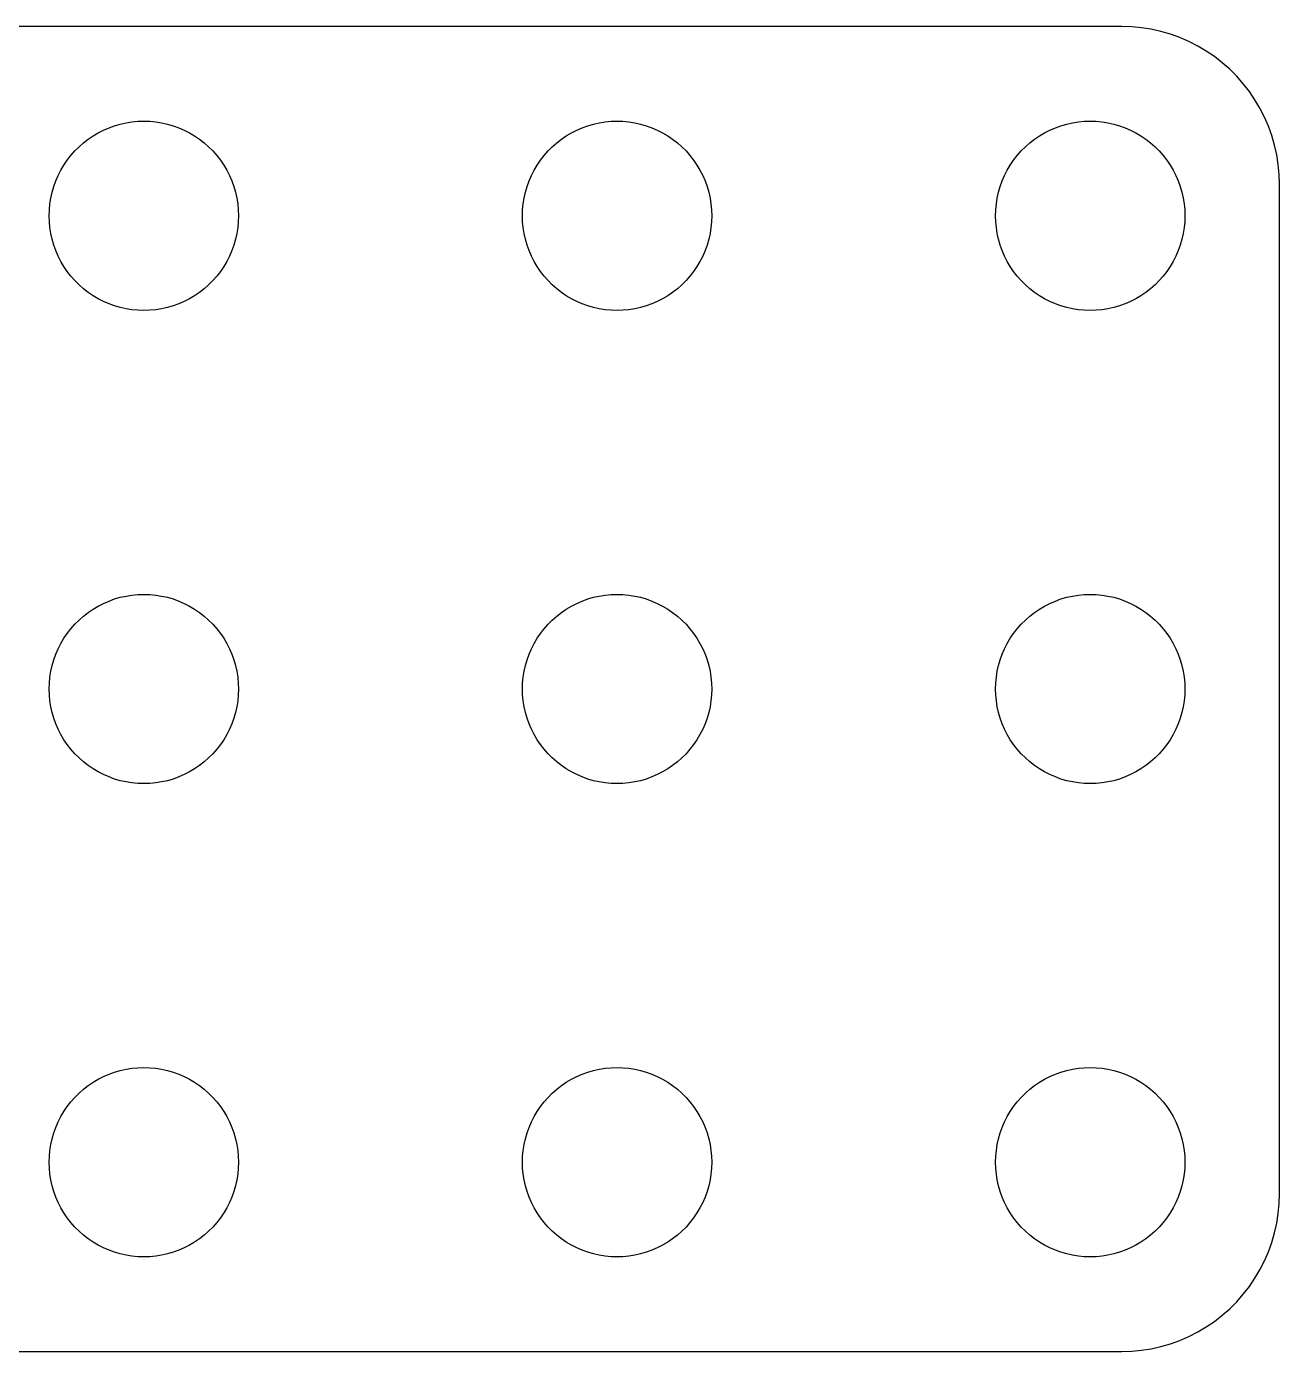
# Model space of a CAD drawing. Header units: metres. Extents: x -36 to 36, y -21 to 21.
# Drawn here: x -3.72 to 36, y -21 to 21 of the extents above; entities that cross this region are included whole.
import ezdxf

# ---------------------------------------------------------------- set-up
doc = ezdxf.new("R2010")
doc.units = ezdxf.units.M

msp = doc.modelspace()

# ---------------------------------------------------------------- linework, layer by layer
for p, q in [((31, 21), (-31, 21)), ((31.3139, 20.9901), (31, 21)), ((31.6267, 20.9606), (31.3139, 20.9901)), ((31.9369, 20.9114), (31.6267, 20.9606)), ((32.2435, 20.8429), (31.9369, 20.9114)), ((32.5451, 20.7553), (32.2435, 20.8429)), ((32.8406, 20.6489), (32.5451, 20.7553)), ((33.1289, 20.5241), (32.8406, 20.6489)), ((33.4088, 20.3815), (33.1289, 20.5241)), ((33.6791, 20.2216), (33.4088, 20.3815)), ((33.9389, 20.0451), (33.6791, 20.2216)), ((34.1871, 19.8526), (33.9389, 20.0451)), ((34.4227, 19.6448), (34.1871, 19.8526)), ((34.6448, 19.4227), (34.4227, 19.6448)), ((34.8526, 19.1871), (34.6448, 19.4227)), ((35.0451, 18.9389), (34.8526, 19.1871)), ((35.2216, 18.6791), (35.0451, 18.9389)), ((35.3815, 18.4088), (35.2216, 18.6791)), ((35.5241, 18.1289), (35.3815, 18.4088)), ((35.6489, 17.8406), (35.5241, 18.1289)), ((-1.44525, 17.6289), (-1.27733, 17.7145)), ((-1.27733, 17.7145), (-1.10437, 17.7893)), ((-1.10437, 17.7893), (-0.927048, 17.8532)), ((-0.927048, 17.8532), (-0.746063, 17.9057)), ((-0.746063, 17.9057), (-0.562134, 17.9469)), ((-0.562134, 17.9469), (-0.375992, 17.9763)), ((-0.375992, 17.9763), (-0.18837, 17.9941)), ((-0.18837, 17.9941), (0, 18)), ((0, 18), (0.18837, 17.9941)), ((0.18837, 17.9941), (0.375992, 17.9763)), ((0.375992, 17.9763), (0.562134, 17.9469)), ((0.562134, 17.9469), (0.746063, 17.9057)), ((0.746063, 17.9057), (0.927048, 17.8532)), ((0.927048, 17.8532), (1.10437, 17.7893)), ((1.10437, 17.7893), (1.27733, 17.7145)), ((1.27733, 17.7145), (1.44525, 17.6289)), ((13.5547, 17.6289), (13.7227, 17.7145)), ((13.7227, 17.7145), (13.8956, 17.7893)), ((13.8956, 17.7893), (14.0729, 17.8532)), ((14.0729, 17.8532), (14.2539, 17.9057)), ((14.2539, 17.9057), (14.4379, 17.9469)), ((14.4379, 17.9469), (14.624, 17.9763)), ((14.624, 17.9763), (14.8116, 17.9941)), ((14.8116, 17.9941), (15, 18)), ((15, 18), (15.1884, 17.9941)), ((15.1884, 17.9941), (15.376, 17.9763)), ((15.376, 17.9763), (15.5621, 17.9469)), ((15.5621, 17.9469), (15.7461, 17.9057)), ((15.7461, 17.9057), (15.927, 17.8532)), ((15.927, 17.8532), (16.1044, 17.7893)), ((16.1044, 17.7893), (16.2773, 17.7145)), ((16.2773, 17.7145), (16.4453, 17.6289)), ((28.5547, 17.6289), (28.7227, 17.7145)), ((28.7227, 17.7145), (28.8956, 17.7893)), ((28.8956, 17.7893), (29.0729, 17.8532)), ((29.0729, 17.8532), (29.2539, 17.9057)), ((29.2539, 17.9057), (29.4379, 17.9469)), ((29.4379, 17.9469), (29.624, 17.9763)), ((29.624, 17.9763), (29.8116, 17.9941)), ((29.8116, 17.9941), (30, 18)), ((30, 18), (30.1884, 17.9941)), ((30.1884, 17.9941), (30.376, 17.9763)), ((30.376, 17.9763), (30.5621, 17.9469)), ((30.5621, 17.9469), (30.7461, 17.9057)), ((30.7461, 17.9057), (30.927, 17.8532)), ((30.927, 17.8532), (31.1044, 17.7893)), ((31.1044, 17.7893), (31.2773, 17.7145)), ((31.2773, 17.7145), (31.4453, 17.6289)), ((35.7553, 17.5451), (35.6489, 17.8406)), ((-2.05363, 17.1869), (-1.91226, 17.3115)), ((-1.91226, 17.3115), (-1.76335, 17.427)), ((-1.76335, 17.427), (-1.60747, 17.533)), ((-1.60747, 17.533), (-1.44525, 17.6289)), ((1.44525, 17.6289), (1.60747, 17.533)), ((1.60747, 17.533), (1.76335, 17.427)), ((1.76335, 17.427), (1.91226, 17.3115)), ((1.91226, 17.3115), (2.05363, 17.1869)), ((12.9464, 17.1869), (13.0877, 17.3115)), ((13.0877, 17.3115), (13.2366, 17.427)), ((13.2366, 17.427), (13.3925, 17.533)), ((13.3925, 17.533), (13.5547, 17.6289)), ((16.4453, 17.6289), (16.6075, 17.533)), ((16.6075, 17.533), (16.7634, 17.427)), ((16.7634, 17.427), (16.9123, 17.3115)), ((16.9123, 17.3115), (17.0536, 17.1869)), ((27.9464, 17.1869), (28.0877, 17.3115)), ((28.0877, 17.3115), (28.2366, 17.427)), ((28.2366, 17.427), (28.3925, 17.533)), ((28.3925, 17.533), (28.5547, 17.6289)), ((31.4453, 17.6289), (31.6075, 17.533)), ((31.6075, 17.533), (31.7634, 17.427)), ((31.7634, 17.427), (31.9123, 17.3115)), ((31.9123, 17.3115), (32.0536, 17.1869)), ((35.8429, 17.2435), (35.7553, 17.5451)), ((35.9114, 16.9369), (35.8429, 17.2435)), ((-2.42705, 16.7634), (-2.31154, 16.9123)), ((-2.31154, 16.9123), (-2.1869, 17.0536)), ((-2.1869, 17.0536), (-2.05363, 17.1869)), ((2.05363, 17.1869), (2.1869, 17.0536)), ((2.1869, 17.0536), (2.31154, 16.9123)), ((2.31154, 16.9123), (2.42705, 16.7634)), ((12.5729, 16.7634), (12.6884, 16.9123)), ((12.6884, 16.9123), (12.8131, 17.0536)), ((12.8131, 17.0536), (12.9464, 17.1869)), ((17.0536, 17.1869), (17.1869, 17.0536)), ((17.1869, 17.0536), (17.3115, 16.9123)), ((17.3115, 16.9123), (17.427, 16.7634)), ((27.5729, 16.7634), (27.6884, 16.9123)), ((27.6884, 16.9123), (27.8131, 17.0536)), ((27.8131, 17.0536), (27.9464, 17.1869)), ((32.0536, 17.1869), (32.1869, 17.0536)), ((32.1869, 17.0536), (32.3115, 16.9123)), ((32.3115, 16.9123), (32.427, 16.7634)), ((35.9606, 16.6267), (35.9114, 16.9369)), ((-2.71448, 16.2773), (-2.62891, 16.4453)), ((-2.62891, 16.4453), (-2.53297, 16.6075)), ((-2.53297, 16.6075), (-2.42705, 16.7634)), ((2.42705, 16.7634), (2.53297, 16.6075)), ((2.53297, 16.6075), (2.62891, 16.4453)), ((2.62891, 16.4453), (2.71448, 16.2773)), ((12.2855, 16.2773), (12.3711, 16.4453)), ((12.3711, 16.4453), (12.467, 16.6075)), ((12.467, 16.6075), (12.5729, 16.7634)), ((17.427, 16.7634), (17.533, 16.6075)), ((17.533, 16.6075), (17.6289, 16.4453)), ((17.6289, 16.4453), (17.7145, 16.2773)), ((27.2855, 16.2773), (27.3711, 16.4453)), ((27.3711, 16.4453), (27.467, 16.6075)), ((27.467, 16.6075), (27.5729, 16.7634)), ((32.427, 16.7634), (32.533, 16.6075)), ((32.533, 16.6075), (32.6289, 16.4453)), ((32.6289, 16.4453), (32.7145, 16.2773)), ((35.9901, 16.3139), (35.9606, 16.6267)), ((-2.85316, 15.927), (-2.78932, 16.1044)), ((-2.78932, 16.1044), (-2.71448, 16.2773)), ((2.71448, 16.2773), (2.78932, 16.1044)), ((2.78932, 16.1044), (2.85316, 15.927)), ((12.1468, 15.927), (12.2107, 16.1044)), ((12.2107, 16.1044), (12.2855, 16.2773)), ((17.7145, 16.2773), (17.7893, 16.1044)), ((17.7893, 16.1044), (17.8532, 15.927)), ((27.1468, 15.927), (27.2107, 16.1044)), ((27.2107, 16.1044), (27.2855, 16.2773)), ((32.7145, 16.2773), (32.7893, 16.1044)), ((32.7893, 16.1044), (32.8532, 15.927)), ((36, 16), (35.9901, 16.3139)), ((36, -16), (36, 16)), ((-2.97633, 15.376), (-2.94685, 15.5621)), ((-2.94685, 15.5621), (-2.90575, 15.7461)), ((-2.90575, 15.7461), (-2.85316, 15.927)), ((2.85316, 15.927), (2.90575, 15.7461)), ((2.90575, 15.7461), (2.94685, 15.5621)), ((2.94685, 15.5621), (2.97633, 15.376)), ((12.0237, 15.376), (12.0531, 15.5621)), ((12.0531, 15.5621), (12.0942, 15.7461)), ((12.0942, 15.7461), (12.1468, 15.927)), ((17.8532, 15.927), (17.9057, 15.7461)), ((17.9057, 15.7461), (17.9469, 15.5621)), ((17.9469, 15.5621), (17.9763, 15.376)), ((27.0237, 15.376), (27.0531, 15.5621)), ((27.0531, 15.5621), (27.0942, 15.7461)), ((27.0942, 15.7461), (27.1468, 15.927)), ((32.8532, 15.927), (32.9057, 15.7461)), ((32.9057, 15.7461), (32.9469, 15.5621)), ((32.9469, 15.5621), (32.9763, 15.376)), ((-3, 15), (-2.99408, 15.1884)), ((-2.99408, 15.1884), (-2.97633, 15.376)), ((2.97633, 15.376), (2.99408, 15.1884)), ((2.99408, 15.1884), (3, 15)), ((12, 15), (12.0059, 15.1884)), ((12.0059, 15.1884), (12.0237, 15.376)), ((17.9763, 15.376), (17.9941, 15.1884)), ((17.9941, 15.1884), (18, 15)), ((27, 15), (27.0059, 15.1884)), ((27.0059, 15.1884), (27.0237, 15.376)), ((32.9763, 15.376), (32.9941, 15.1884)), ((32.9941, 15.1884), (33, 15)), ((-2.99408, 14.8116), (-3, 15)), ((-2.97633, 14.624), (-2.99408, 14.8116)), ((2.99408, 14.8116), (2.97633, 14.624)), ((3, 15), (2.99408, 14.8116)), ((12.0059, 14.8116), (12, 15)), ((12.0237, 14.624), (12.0059, 14.8116)), ((17.9941, 14.8116), (17.9763, 14.624)), ((18, 15), (17.9941, 14.8116)), ((27.0059, 14.8116), (27, 15)), ((27.0237, 14.624), (27.0059, 14.8116)), ((32.9941, 14.8116), (32.9763, 14.624)), ((33, 15), (32.9941, 14.8116)), ((-2.94685, 14.4379), (-2.97633, 14.624)), ((-2.90575, 14.2539), (-2.94685, 14.4379)), ((2.94685, 14.4379), (2.90575, 14.2539)), ((2.97633, 14.624), (2.94685, 14.4379)), ((12.0531, 14.4379), (12.0237, 14.624)), ((12.0942, 14.2539), (12.0531, 14.4379)), ((17.9469, 14.4379), (17.9057, 14.2539)), ((17.9763, 14.624), (17.9469, 14.4379)), ((27.0531, 14.4379), (27.0237, 14.624)), ((27.0942, 14.2539), (27.0531, 14.4379)), ((32.9469, 14.4379), (32.9057, 14.2539)), ((32.9763, 14.624), (32.9469, 14.4379)), ((-2.85316, 14.0729), (-2.90575, 14.2539)), ((-2.78932, 13.8956), (-2.85316, 14.0729)), ((-2.71448, 13.7227), (-2.78932, 13.8956)), ((2.78932, 13.8956), (2.71448, 13.7227)), ((2.85316, 14.0729), (2.78932, 13.8956)), ((2.90575, 14.2539), (2.85316, 14.0729)), ((12.1468, 14.0729), (12.0942, 14.2539)), ((12.2107, 13.8956), (12.1468, 14.0729)), ((12.2855, 13.7227), (12.2107, 13.8956)), ((17.7893, 13.8956), (17.7145, 13.7227)), ((17.8532, 14.0729), (17.7893, 13.8956)), ((17.9057, 14.2539), (17.8532, 14.0729)), ((27.1468, 14.0729), (27.0942, 14.2539)), ((27.2107, 13.8956), (27.1468, 14.0729)), ((27.2855, 13.7227), (27.2107, 13.8956)), ((32.7893, 13.8956), (32.7145, 13.7227)), ((32.8532, 14.0729), (32.7893, 13.8956)), ((32.9057, 14.2539), (32.8532, 14.0729)), ((-2.62891, 13.5547), (-2.71448, 13.7227)), ((-2.53297, 13.3925), (-2.62891, 13.5547)), ((2.62891, 13.5547), (2.53297, 13.3925)), ((2.71448, 13.7227), (2.62891, 13.5547)), ((12.3711, 13.5547), (12.2855, 13.7227)), ((12.467, 13.3925), (12.3711, 13.5547)), ((17.6289, 13.5547), (17.533, 13.3925)), ((17.7145, 13.7227), (17.6289, 13.5547)), ((27.3711, 13.5547), (27.2855, 13.7227)), ((27.467, 13.3925), (27.3711, 13.5547)), ((32.6289, 13.5547), (32.533, 13.3925)), ((32.7145, 13.7227), (32.6289, 13.5547)), ((-2.42705, 13.2366), (-2.53297, 13.3925)), ((-2.31154, 13.0877), (-2.42705, 13.2366)), ((-2.1869, 12.9464), (-2.31154, 13.0877)), ((2.31154, 13.0877), (2.1869, 12.9464)), ((2.42705, 13.2366), (2.31154, 13.0877)), ((2.53297, 13.3925), (2.42705, 13.2366)), ((12.5729, 13.2366), (12.467, 13.3925)), ((12.6884, 13.0877), (12.5729, 13.2366)), ((12.8131, 12.9464), (12.6884, 13.0877)), ((17.3115, 13.0877), (17.1869, 12.9464)), ((17.427, 13.2366), (17.3115, 13.0877)), ((17.533, 13.3925), (17.427, 13.2366)), ((27.5729, 13.2366), (27.467, 13.3925)), ((27.6884, 13.0877), (27.5729, 13.2366)), ((27.8131, 12.9464), (27.6884, 13.0877)), ((32.3115, 13.0877), (32.1869, 12.9464)), ((32.427, 13.2366), (32.3115, 13.0877)), ((32.533, 13.3925), (32.427, 13.2366)), ((-2.05363, 12.8131), (-2.1869, 12.9464)), ((-1.91226, 12.6884), (-2.05363, 12.8131)), ((-1.76335, 12.5729), (-1.91226, 12.6884)), ((1.91226, 12.6884), (1.76335, 12.5729)), ((2.05363, 12.8131), (1.91226, 12.6884)), ((2.1869, 12.9464), (2.05363, 12.8131)), ((12.9464, 12.8131), (12.8131, 12.9464)), ((13.0877, 12.6884), (12.9464, 12.8131)), ((13.2366, 12.5729), (13.0877, 12.6884)), ((16.9123, 12.6884), (16.7634, 12.5729)), ((17.0536, 12.8131), (16.9123, 12.6884)), ((17.1869, 12.9464), (17.0536, 12.8131)), ((27.9464, 12.8131), (27.8131, 12.9464)), ((28.0877, 12.6884), (27.9464, 12.8131)), ((28.2366, 12.5729), (28.0877, 12.6884)), ((31.9123, 12.6884), (31.7634, 12.5729)), ((32.0536, 12.8131), (31.9123, 12.6884)), ((32.1869, 12.9464), (32.0536, 12.8131)), ((-1.60747, 12.467), (-1.76335, 12.5729)), ((-1.44525, 12.3711), (-1.60747, 12.467)), ((-1.27733, 12.2855), (-1.44525, 12.3711)), ((-1.10437, 12.2107), (-1.27733, 12.2855)), ((-0.927048, 12.1468), (-1.10437, 12.2107)), ((1.10437, 12.2107), (0.927048, 12.1468)), ((1.27733, 12.2855), (1.10437, 12.2107)), ((1.44525, 12.3711), (1.27733, 12.2855)), ((1.60747, 12.467), (1.44525, 12.3711)), ((1.76335, 12.5729), (1.60747, 12.467)), ((13.3925, 12.467), (13.2366, 12.5729)), ((13.5547, 12.3711), (13.3925, 12.467)), ((13.7227, 12.2855), (13.5547, 12.3711)), ((13.8956, 12.2107), (13.7227, 12.2855)), ((14.0729, 12.1468), (13.8956, 12.2107)), ((16.1044, 12.2107), (15.927, 12.1468)), ((16.2773, 12.2855), (16.1044, 12.2107)), ((16.4453, 12.3711), (16.2773, 12.2855)), ((16.6075, 12.467), (16.4453, 12.3711)), ((16.7634, 12.5729), (16.6075, 12.467)), ((28.3925, 12.467), (28.2366, 12.5729)), ((28.5547, 12.3711), (28.3925, 12.467)), ((28.7227, 12.2855), (28.5547, 12.3711)), ((28.8956, 12.2107), (28.7227, 12.2855)), ((29.0729, 12.1468), (28.8956, 12.2107)), ((31.1044, 12.2107), (30.927, 12.1468)), ((31.2773, 12.2855), (31.1044, 12.2107)), ((31.4453, 12.3711), (31.2773, 12.2855)), ((31.6075, 12.467), (31.4453, 12.3711)), ((31.7634, 12.5729), (31.6075, 12.467)), ((-0.746063, 12.0942), (-0.927048, 12.1468)), ((-0.562134, 12.0531), (-0.746063, 12.0942)), ((-0.375992, 12.0237), (-0.562134, 12.0531)), ((-0.18837, 12.0059), (-0.375992, 12.0237)), ((0, 12), (-0.18837, 12.0059)), ((0.18837, 12.0059), (0, 12)), ((0.375992, 12.0237), (0.18837, 12.0059)), ((0.562134, 12.0531), (0.375992, 12.0237)), ((0.746063, 12.0942), (0.562134, 12.0531)), ((0.927048, 12.1468), (0.746063, 12.0942)), ((14.2539, 12.0942), (14.0729, 12.1468)), ((14.4379, 12.0531), (14.2539, 12.0942)), ((14.624, 12.0237), (14.4379, 12.0531)), ((14.8116, 12.0059), (14.624, 12.0237)), ((15, 12), (14.8116, 12.0059)), ((15.1884, 12.0059), (15, 12)), ((15.376, 12.0237), (15.1884, 12.0059)), ((15.5621, 12.0531), (15.376, 12.0237)), ((15.7461, 12.0942), (15.5621, 12.0531)), ((15.927, 12.1468), (15.7461, 12.0942)), ((29.2539, 12.0942), (29.0729, 12.1468)), ((29.4379, 12.0531), (29.2539, 12.0942)), ((29.624, 12.0237), (29.4379, 12.0531)), ((29.8116, 12.0059), (29.624, 12.0237)), ((30, 12), (29.8116, 12.0059)), ((30.1884, 12.0059), (30, 12)), ((30.376, 12.0237), (30.1884, 12.0059)), ((30.5621, 12.0531), (30.376, 12.0237)), ((30.7461, 12.0942), (30.5621, 12.0531)), ((30.927, 12.1468), (30.7461, 12.0942)), ((-0.746063, 2.90575), (-0.562134, 2.94685)), ((-0.562134, 2.94685), (-0.375992, 2.97633)), ((-0.375992, 2.97633), (-0.18837, 2.99408)), ((-0.18837, 2.99408), (0, 3)), ((0, 3), (0.18837, 2.99408)), ((0.18837, 2.99408), (0.375992, 2.97633)), ((0.375992, 2.97633), (0.562134, 2.94685)), ((0.562134, 2.94685), (0.746063, 2.90575)), ((14.2539, 2.90575), (14.4379, 2.94685)), ((14.4379, 2.94685), (14.624, 2.97633)), ((14.624, 2.97633), (14.8116, 2.99408)), ((14.8116, 2.99408), (15, 3)), ((15, 3), (15.1884, 2.99408)), ((15.1884, 2.99408), (15.376, 2.97633)), ((15.376, 2.97633), (15.5621, 2.94685)), ((15.5621, 2.94685), (15.7461, 2.90575)), ((29.2539, 2.90575), (29.4379, 2.94685)), ((29.4379, 2.94685), (29.624, 2.97633)), ((29.624, 2.97633), (29.8116, 2.99408)), ((29.8116, 2.99408), (30, 3)), ((30, 3), (30.1884, 2.99408)), ((30.1884, 2.99408), (30.376, 2.97633)), ((30.376, 2.97633), (30.5621, 2.94685)), ((30.5621, 2.94685), (30.7461, 2.90575)), ((-1.76335, 2.42705), (-1.60747, 2.53297)), ((-1.60747, 2.53297), (-1.44525, 2.62891)), ((-1.44525, 2.62891), (-1.27733, 2.71448)), ((-1.27733, 2.71448), (-1.10437, 2.78932)), ((-1.10437, 2.78932), (-0.927048, 2.85316)), ((-0.927048, 2.85316), (-0.746063, 2.90575)), ((0.746063, 2.90575), (0.927048, 2.85316)), ((0.927048, 2.85316), (1.10437, 2.78932)), ((1.10437, 2.78932), (1.27733, 2.71448)), ((1.27733, 2.71448), (1.44525, 2.62891)), ((1.44525, 2.62891), (1.60747, 2.53297)), ((1.60747, 2.53297), (1.76335, 2.42705)), ((13.2366, 2.42705), (13.3925, 2.53297)), ((13.3925, 2.53297), (13.5547, 2.62891)), ((13.5547, 2.62891), (13.7227, 2.71448)), ((13.7227, 2.71448), (13.8956, 2.78932)), ((13.8956, 2.78932), (14.0729, 2.85316)), ((14.0729, 2.85316), (14.2539, 2.90575)), ((15.7461, 2.90575), (15.927, 2.85316)), ((15.927, 2.85316), (16.1044, 2.78932)), ((16.1044, 2.78932), (16.2773, 2.71448)), ((16.2773, 2.71448), (16.4453, 2.62891)), ((16.4453, 2.62891), (16.6075, 2.53297)), ((16.6075, 2.53297), (16.7634, 2.42705)), ((28.2366, 2.42705), (28.3925, 2.53297)), ((28.3925, 2.53297), (28.5547, 2.62891)), ((28.5547, 2.62891), (28.7227, 2.71448)), ((28.7227, 2.71448), (28.8956, 2.78932)), ((28.8956, 2.78932), (29.0729, 2.85316)), ((29.0729, 2.85316), (29.2539, 2.90575)), ((30.7461, 2.90575), (30.927, 2.85316)), ((30.927, 2.85316), (31.1044, 2.78932)), ((31.1044, 2.78932), (31.2773, 2.71448)), ((31.2773, 2.71448), (31.4453, 2.62891)), ((31.4453, 2.62891), (31.6075, 2.53297)), ((31.6075, 2.53297), (31.7634, 2.42705)), ((-2.1869, 2.05363), (-2.05363, 2.1869)), ((-2.05363, 2.1869), (-1.91226, 2.31154)), ((-1.91226, 2.31154), (-1.76335, 2.42705)), ((1.76335, 2.42705), (1.91226, 2.31154)), ((1.91226, 2.31154), (2.05363, 2.1869)), ((2.05363, 2.1869), (2.1869, 2.05363)), ((12.8131, 2.05363), (12.9464, 2.1869)), ((12.9464, 2.1869), (13.0877, 2.31154)), ((13.0877, 2.31154), (13.2366, 2.42705)), ((16.7634, 2.42705), (16.9123, 2.31154)), ((16.9123, 2.31154), (17.0536, 2.1869)), ((17.0536, 2.1869), (17.1869, 2.05363)), ((27.8131, 2.05363), (27.9464, 2.1869)), ((27.9464, 2.1869), (28.0877, 2.31154)), ((28.0877, 2.31154), (28.2366, 2.42705)), ((31.7634, 2.42705), (31.9123, 2.31154)), ((31.9123, 2.31154), (32.0536, 2.1869)), ((32.0536, 2.1869), (32.1869, 2.05363)), ((-2.53297, 1.60747), (-2.42705, 1.76335)), ((-2.42705, 1.76335), (-2.31154, 1.91226)), ((-2.31154, 1.91226), (-2.1869, 2.05363)), ((2.1869, 2.05363), (2.31154, 1.91226)), ((2.31154, 1.91226), (2.42705, 1.76335)), ((2.42705, 1.76335), (2.53297, 1.60747)), ((12.467, 1.60747), (12.5729, 1.76335)), ((12.5729, 1.76335), (12.6884, 1.91226)), ((12.6884, 1.91226), (12.8131, 2.05363)), ((17.1869, 2.05363), (17.3115, 1.91226)), ((17.3115, 1.91226), (17.427, 1.76335)), ((17.427, 1.76335), (17.533, 1.60747)), ((27.467, 1.60747), (27.5729, 1.76335)), ((27.5729, 1.76335), (27.6884, 1.91226)), ((27.6884, 1.91226), (27.8131, 2.05363)), ((32.1869, 2.05363), (32.3115, 1.91226)), ((32.3115, 1.91226), (32.427, 1.76335)), ((32.427, 1.76335), (32.533, 1.60747)), ((-2.78932, 1.10437), (-2.71448, 1.27733)), ((-2.71448, 1.27733), (-2.62891, 1.44525)), ((-2.62891, 1.44525), (-2.53297, 1.60747)), ((2.53297, 1.60747), (2.62891, 1.44525)), ((2.62891, 1.44525), (2.71448, 1.27733)), ((2.71448, 1.27733), (2.78932, 1.10437)), ((12.2107, 1.10437), (12.2855, 1.27733)), ((12.2855, 1.27733), (12.3711, 1.44525)), ((12.3711, 1.44525), (12.467, 1.60747)), ((17.533, 1.60747), (17.6289, 1.44525)), ((17.6289, 1.44525), (17.7145, 1.27733)), ((17.7145, 1.27733), (17.7893, 1.10437)), ((27.2107, 1.10437), (27.2855, 1.27733)), ((27.2855, 1.27733), (27.3711, 1.44525)), ((27.3711, 1.44525), (27.467, 1.60747)), ((32.533, 1.60747), (32.6289, 1.44525)), ((32.6289, 1.44525), (32.7145, 1.27733)), ((32.7145, 1.27733), (32.7893, 1.10437)), ((-2.90575, 0.746063), (-2.85316, 0.927048)), ((-2.85316, 0.927048), (-2.78932, 1.10437)), ((2.78932, 1.10437), (2.85316, 0.927048)), ((2.85316, 0.927048), (2.90575, 0.746063)), ((12.0942, 0.746063), (12.1468, 0.927048)), ((12.1468, 0.927048), (12.2107, 1.10437)), ((17.7893, 1.10437), (17.8532, 0.927048)), ((17.8532, 0.927048), (17.9057, 0.746063)), ((27.0942, 0.746063), (27.1468, 0.927048)), ((27.1468, 0.927048), (27.2107, 1.10437)), ((32.7893, 1.10437), (32.8532, 0.927048)), ((32.8532, 0.927048), (32.9057, 0.746063)), ((-2.97633, 0.375992), (-2.94685, 0.562134)), ((-2.94685, 0.562134), (-2.90575, 0.746063)), ((2.90575, 0.746063), (2.94685, 0.562134)), ((2.94685, 0.562134), (2.97633, 0.375992)), ((12.0237, 0.375992), (12.0531, 0.562134)), ((12.0531, 0.562134), (12.0942, 0.746063)), ((17.9057, 0.746063), (17.9469, 0.562134)), ((17.9469, 0.562134), (17.9763, 0.375992)), ((27.0237, 0.375992), (27.0531, 0.562134)), ((27.0531, 0.562134), (27.0942, 0.746063)), ((32.9057, 0.746063), (32.9469, 0.562134)), ((32.9469, 0.562134), (32.9763, 0.375992)), ((-3, 0), (-2.99408, 0.18837)), ((-2.99408, -0.18837), (-3, 0)), ((-2.99408, 0.18837), (-2.97633, 0.375992)), ((2.97633, 0.375992), (2.99408, 0.18837)), ((2.99408, 0.18837), (3, 0)), ((3, 0), (2.99408, -0.18837)), ((12, 0), (12.0059, 0.18837)), ((12.0059, -0.18837), (12, 0)), ((12.0059, 0.18837), (12.0237, 0.375992)), ((17.9763, 0.375992), (17.9941, 0.18837)), ((17.9941, 0.18837), (18, 0)), ((18, 0), (17.9941, -0.18837)), ((27, 0), (27.0059, 0.18837)), ((27.0059, -0.18837), (27, 0)), ((27.0059, 0.18837), (27.0237, 0.375992)), ((32.9763, 0.375992), (32.9941, 0.18837)), ((32.9941, 0.18837), (33, 0)), ((33, 0), (32.9941, -0.18837)), ((-2.97633, -0.375992), (-2.99408, -0.18837)), ((-2.94685, -0.562134), (-2.97633, -0.375992)), ((2.97633, -0.375992), (2.94685, -0.562134)), ((2.99408, -0.18837), (2.97633, -0.375992)), ((12.0237, -0.375992), (12.0059, -0.18837)), ((12.0531, -0.562134), (12.0237, -0.375992)), ((17.9763, -0.375992), (17.9469, -0.562134)), ((17.9941, -0.18837), (17.9763, -0.375992)), ((27.0237, -0.375992), (27.0059, -0.18837)), ((27.0531, -0.562134), (27.0237, -0.375992)), ((32.9763, -0.375992), (32.9469, -0.562134)), ((32.9941, -0.18837), (32.9763, -0.375992)), ((-2.90575, -0.746063), (-2.94685, -0.562134)), ((-2.85316, -0.927048), (-2.90575, -0.746063)), ((2.90575, -0.746063), (2.85316, -0.927048)), ((2.94685, -0.562134), (2.90575, -0.746063)), ((12.0942, -0.746063), (12.0531, -0.562134)), ((12.1468, -0.927048), (12.0942, -0.746063)), ((17.9057, -0.746063), (17.8532, -0.927048)), ((17.9469, -0.562134), (17.9057, -0.746063)), ((27.0942, -0.746063), (27.0531, -0.562134)), ((27.1468, -0.927048), (27.0942, -0.746063)), ((32.9057, -0.746063), (32.8532, -0.927048)), ((32.9469, -0.562134), (32.9057, -0.746063)), ((-2.78932, -1.10437), (-2.85316, -0.927048)), ((-2.71448, -1.27733), (-2.78932, -1.10437)), ((2.78932, -1.10437), (2.71448, -1.27733)), ((2.85316, -0.927048), (2.78932, -1.10437)), ((12.2107, -1.10437), (12.1468, -0.927048)), ((12.2855, -1.27733), (12.2107, -1.10437)), ((17.7893, -1.10437), (17.7145, -1.27733)), ((17.8532, -0.927048), (17.7893, -1.10437)), ((27.2107, -1.10437), (27.1468, -0.927048)), ((27.2855, -1.27733), (27.2107, -1.10437)), ((32.7893, -1.10437), (32.7145, -1.27733)), ((32.8532, -0.927048), (32.7893, -1.10437)), ((-2.62891, -1.44525), (-2.71448, -1.27733)), ((-2.53297, -1.60747), (-2.62891, -1.44525)), ((-2.42705, -1.76335), (-2.53297, -1.60747)), ((2.53297, -1.60747), (2.42705, -1.76335)), ((2.62891, -1.44525), (2.53297, -1.60747)), ((2.71448, -1.27733), (2.62891, -1.44525)), ((12.3711, -1.44525), (12.2855, -1.27733)), ((12.467, -1.60747), (12.3711, -1.44525)), ((12.5729, -1.76335), (12.467, -1.60747)), ((17.533, -1.60747), (17.427, -1.76335)), ((17.6289, -1.44525), (17.533, -1.60747)), ((17.7145, -1.27733), (17.6289, -1.44525)), ((27.3711, -1.44525), (27.2855, -1.27733)), ((27.467, -1.60747), (27.3711, -1.44525)), ((27.5729, -1.76335), (27.467, -1.60747)), ((32.533, -1.60747), (32.427, -1.76335)), ((32.6289, -1.44525), (32.533, -1.60747)), ((32.7145, -1.27733), (32.6289, -1.44525)), ((-2.31154, -1.91226), (-2.42705, -1.76335)), ((-2.1869, -2.05363), (-2.31154, -1.91226)), ((-2.05363, -2.1869), (-2.1869, -2.05363)), ((2.1869, -2.05363), (2.05363, -2.1869)), ((2.31154, -1.91226), (2.1869, -2.05363)), ((2.42705, -1.76335), (2.31154, -1.91226)), ((12.6884, -1.91226), (12.5729, -1.76335)), ((12.8131, -2.05363), (12.6884, -1.91226)), ((12.9464, -2.1869), (12.8131, -2.05363)), ((17.1869, -2.05363), (17.0536, -2.1869)), ((17.3115, -1.91226), (17.1869, -2.05363)), ((17.427, -1.76335), (17.3115, -1.91226)), ((27.6884, -1.91226), (27.5729, -1.76335)), ((27.8131, -2.05363), (27.6884, -1.91226)), ((27.9464, -2.1869), (27.8131, -2.05363)), ((32.1869, -2.05363), (32.0536, -2.1869)), ((32.3115, -1.91226), (32.1869, -2.05363)), ((32.427, -1.76335), (32.3115, -1.91226)), ((-1.91226, -2.31154), (-2.05363, -2.1869)), ((-1.76335, -2.42705), (-1.91226, -2.31154)), ((-1.60747, -2.53297), (-1.76335, -2.42705)), ((1.76335, -2.42705), (1.60747, -2.53297)), ((1.91226, -2.31154), (1.76335, -2.42705)), ((2.05363, -2.1869), (1.91226, -2.31154)), ((13.0877, -2.31154), (12.9464, -2.1869)), ((13.2366, -2.42705), (13.0877, -2.31154)), ((13.3925, -2.53297), (13.2366, -2.42705)), ((16.7634, -2.42705), (16.6075, -2.53297)), ((16.9123, -2.31154), (16.7634, -2.42705)), ((17.0536, -2.1869), (16.9123, -2.31154)), ((28.0877, -2.31154), (27.9464, -2.1869)), ((28.2366, -2.42705), (28.0877, -2.31154)), ((28.3925, -2.53297), (28.2366, -2.42705)), ((31.7634, -2.42705), (31.6075, -2.53297)), ((31.9123, -2.31154), (31.7634, -2.42705)), ((32.0536, -2.1869), (31.9123, -2.31154)), ((-1.44525, -2.62891), (-1.60747, -2.53297)), ((-1.27733, -2.71448), (-1.44525, -2.62891)), ((-1.10437, -2.78932), (-1.27733, -2.71448)), ((-0.927048, -2.85316), (-1.10437, -2.78932)), ((-0.746063, -2.90575), (-0.927048, -2.85316)), ((-0.562134, -2.94685), (-0.746063, -2.90575)), ((0.746063, -2.90575), (0.562134, -2.94685)), ((0.927048, -2.85316), (0.746063, -2.90575)), ((1.10437, -2.78932), (0.927048, -2.85316)), ((1.27733, -2.71448), (1.10437, -2.78932)), ((1.44525, -2.62891), (1.27733, -2.71448)), ((1.60747, -2.53297), (1.44525, -2.62891)), ((13.5547, -2.62891), (13.3925, -2.53297)), ((13.7227, -2.71448), (13.5547, -2.62891)), ((13.8956, -2.78932), (13.7227, -2.71448)), ((14.0729, -2.85316), (13.8956, -2.78932)), ((14.2539, -2.90575), (14.0729, -2.85316)), ((14.4379, -2.94685), (14.2539, -2.90575)), ((15.7461, -2.90575), (15.5621, -2.94685)), ((15.927, -2.85316), (15.7461, -2.90575)), ((16.1044, -2.78932), (15.927, -2.85316)), ((16.2773, -2.71448), (16.1044, -2.78932)), ((16.4453, -2.62891), (16.2773, -2.71448)), ((16.6075, -2.53297), (16.4453, -2.62891)), ((28.5547, -2.62891), (28.3925, -2.53297)), ((28.7227, -2.71448), (28.5547, -2.62891)), ((28.8956, -2.78932), (28.7227, -2.71448)), ((29.0729, -2.85316), (28.8956, -2.78932)), ((29.2539, -2.90575), (29.0729, -2.85316)), ((29.4379, -2.94685), (29.2539, -2.90575)), ((30.7461, -2.90575), (30.5621, -2.94685)), ((30.927, -2.85316), (30.7461, -2.90575)), ((31.1044, -2.78932), (30.927, -2.85316)), ((31.2773, -2.71448), (31.1044, -2.78932)), ((31.4453, -2.62891), (31.2773, -2.71448)), ((31.6075, -2.53297), (31.4453, -2.62891)), ((-0.375992, -2.97633), (-0.562134, -2.94685)), ((-0.18837, -2.99408), (-0.375992, -2.97633)), ((0, -3), (-0.18837, -2.99408)), ((0.18837, -2.99408), (0, -3)), ((0.375992, -2.97633), (0.18837, -2.99408)), ((0.562134, -2.94685), (0.375992, -2.97633)), ((14.624, -2.97633), (14.4379, -2.94685)), ((14.8116, -2.99408), (14.624, -2.97633)), ((15, -3), (14.8116, -2.99408)), ((15.1884, -2.99408), (15, -3)), ((15.376, -2.97633), (15.1884, -2.99408)), ((15.5621, -2.94685), (15.376, -2.97633)), ((29.624, -2.97633), (29.4379, -2.94685)), ((29.8116, -2.99408), (29.624, -2.97633)), ((30, -3), (29.8116, -2.99408)), ((30.1884, -2.99408), (30, -3)), ((30.376, -2.97633), (30.1884, -2.99408)), ((30.5621, -2.94685), (30.376, -2.97633)), ((-1.10437, -12.2107), (-0.927048, -12.1468)), ((-0.927048, -12.1468), (-0.746063, -12.0942)), ((-0.746063, -12.0942), (-0.562134, -12.0531)), ((-0.562134, -12.0531), (-0.375992, -12.0237)), ((-0.375992, -12.0237), (-0.18837, -12.0059)), ((-0.18837, -12.0059), (0, -12)), ((0, -12), (0.18837, -12.0059)), ((0.18837, -12.0059), (0.375992, -12.0237)), ((0.375992, -12.0237), (0.562134, -12.0531)), ((0.562134, -12.0531), (0.746063, -12.0942)), ((0.746063, -12.0942), (0.927048, -12.1468)), ((0.927048, -12.1468), (1.10437, -12.2107)), ((13.8956, -12.2107), (14.0729, -12.1468)), ((14.0729, -12.1468), (14.2539, -12.0942)), ((14.2539, -12.0942), (14.4379, -12.0531)), ((14.4379, -12.0531), (14.624, -12.0237)), ((14.624, -12.0237), (14.8116, -12.0059)), ((14.8116, -12.0059), (15, -12)), ((15, -12), (15.1884, -12.0059)), ((15.1884, -12.0059), (15.376, -12.0237)), ((15.376, -12.0237), (15.5621, -12.0531)), ((15.5621, -12.0531), (15.7461, -12.0942)), ((15.7461, -12.0942), (15.927, -12.1468)), ((15.927, -12.1468), (16.1044, -12.2107)), ((28.8956, -12.2107), (29.0729, -12.1468)), ((29.0729, -12.1468), (29.2539, -12.0942)), ((29.2539, -12.0942), (29.4379, -12.0531)), ((29.4379, -12.0531), (29.624, -12.0237)), ((29.624, -12.0237), (29.8116, -12.0059)), ((29.8116, -12.0059), (30, -12)), ((30, -12), (30.1884, -12.0059)), ((30.1884, -12.0059), (30.376, -12.0237)), ((30.376, -12.0237), (30.5621, -12.0531)), ((30.5621, -12.0531), (30.7461, -12.0942)), ((30.7461, -12.0942), (30.927, -12.1468)), ((30.927, -12.1468), (31.1044, -12.2107)), ((-1.91226, -12.6884), (-1.76335, -12.5729)), ((-1.76335, -12.5729), (-1.60747, -12.467)), ((-1.60747, -12.467), (-1.44525, -12.3711)), ((-1.44525, -12.3711), (-1.27733, -12.2855)), ((-1.27733, -12.2855), (-1.10437, -12.2107)), ((1.10437, -12.2107), (1.27733, -12.2855)), ((1.27733, -12.2855), (1.44525, -12.3711)), ((1.44525, -12.3711), (1.60747, -12.467)), ((1.60747, -12.467), (1.76335, -12.5729)), ((1.76335, -12.5729), (1.91226, -12.6884)), ((13.0877, -12.6884), (13.2366, -12.5729)), ((13.2366, -12.5729), (13.3925, -12.467)), ((13.3925, -12.467), (13.5547, -12.3711)), ((13.5547, -12.3711), (13.7227, -12.2855)), ((13.7227, -12.2855), (13.8956, -12.2107)), ((16.1044, -12.2107), (16.2773, -12.2855)), ((16.2773, -12.2855), (16.4453, -12.3711)), ((16.4453, -12.3711), (16.6075, -12.467)), ((16.6075, -12.467), (16.7634, -12.5729)), ((16.7634, -12.5729), (16.9123, -12.6884)), ((28.0877, -12.6884), (28.2366, -12.5729)), ((28.2366, -12.5729), (28.3925, -12.467)), ((28.3925, -12.467), (28.5547, -12.3711)), ((28.5547, -12.3711), (28.7227, -12.2855)), ((28.7227, -12.2855), (28.8956, -12.2107)), ((31.1044, -12.2107), (31.2773, -12.2855)), ((31.2773, -12.2855), (31.4453, -12.3711)), ((31.4453, -12.3711), (31.6075, -12.467)), ((31.6075, -12.467), (31.7634, -12.5729)), ((31.7634, -12.5729), (31.9123, -12.6884)), ((-2.31154, -13.0877), (-2.1869, -12.9464)), ((-2.1869, -12.9464), (-2.05363, -12.8131)), ((-2.05363, -12.8131), (-1.91226, -12.6884)), ((1.91226, -12.6884), (2.05363, -12.8131)), ((2.05363, -12.8131), (2.1869, -12.9464)), ((2.1869, -12.9464), (2.31154, -13.0877)), ((12.6884, -13.0877), (12.8131, -12.9464)), ((12.8131, -12.9464), (12.9464, -12.8131)), ((12.9464, -12.8131), (13.0877, -12.6884)), ((16.9123, -12.6884), (17.0536, -12.8131)), ((17.0536, -12.8131), (17.1869, -12.9464)), ((17.1869, -12.9464), (17.3115, -13.0877)), ((27.6884, -13.0877), (27.8131, -12.9464)), ((27.8131, -12.9464), (27.9464, -12.8131)), ((27.9464, -12.8131), (28.0877, -12.6884)), ((31.9123, -12.6884), (32.0536, -12.8131)), ((32.0536, -12.8131), (32.1869, -12.9464)), ((32.1869, -12.9464), (32.3115, -13.0877)), ((-2.62891, -13.5547), (-2.53297, -13.3925)), ((-2.53297, -13.3925), (-2.42705, -13.2366)), ((-2.42705, -13.2366), (-2.31154, -13.0877)), ((2.31154, -13.0877), (2.42705, -13.2366)), ((2.42705, -13.2366), (2.53297, -13.3925)), ((2.53297, -13.3925), (2.62891, -13.5547)), ((12.3711, -13.5547), (12.467, -13.3925)), ((12.467, -13.3925), (12.5729, -13.2366)), ((12.5729, -13.2366), (12.6884, -13.0877)), ((17.3115, -13.0877), (17.427, -13.2366)), ((17.427, -13.2366), (17.533, -13.3925)), ((17.533, -13.3925), (17.6289, -13.5547)), ((27.3711, -13.5547), (27.467, -13.3925)), ((27.467, -13.3925), (27.5729, -13.2366)), ((27.5729, -13.2366), (27.6884, -13.0877)), ((32.3115, -13.0877), (32.427, -13.2366)), ((32.427, -13.2366), (32.533, -13.3925)), ((32.533, -13.3925), (32.6289, -13.5547)), ((-2.78932, -13.8956), (-2.71448, -13.7227)), ((-2.71448, -13.7227), (-2.62891, -13.5547)), ((2.62891, -13.5547), (2.71448, -13.7227)), ((2.71448, -13.7227), (2.78932, -13.8956)), ((12.2107, -13.8956), (12.2855, -13.7227)), ((12.2855, -13.7227), (12.3711, -13.5547)), ((17.6289, -13.5547), (17.7145, -13.7227)), ((17.7145, -13.7227), (17.7893, -13.8956)), ((27.2107, -13.8956), (27.2855, -13.7227)), ((27.2855, -13.7227), (27.3711, -13.5547)), ((32.6289, -13.5547), (32.7145, -13.7227)), ((32.7145, -13.7227), (32.7893, -13.8956)), ((-2.94685, -14.4379), (-2.90575, -14.2539)), ((-2.90575, -14.2539), (-2.85316, -14.0729)), ((-2.85316, -14.0729), (-2.78932, -13.8956)), ((2.78932, -13.8956), (2.85316, -14.0729)), ((2.85316, -14.0729), (2.90575, -14.2539)), ((2.90575, -14.2539), (2.94685, -14.4379)), ((12.0531, -14.4379), (12.0942, -14.2539)), ((12.0942, -14.2539), (12.1468, -14.0729)), ((12.1468, -14.0729), (12.2107, -13.8956)), ((17.7893, -13.8956), (17.8532, -14.0729)), ((17.8532, -14.0729), (17.9057, -14.2539)), ((17.9057, -14.2539), (17.9469, -14.4379)), ((27.0531, -14.4379), (27.0942, -14.2539)), ((27.0942, -14.2539), (27.1468, -14.0729)), ((27.1468, -14.0729), (27.2107, -13.8956)), ((32.7893, -13.8956), (32.8532, -14.0729)), ((32.8532, -14.0729), (32.9057, -14.2539)), ((32.9057, -14.2539), (32.9469, -14.4379)), ((-2.99408, -14.8116), (-2.97633, -14.624)), ((-2.97633, -14.624), (-2.94685, -14.4379)), ((2.94685, -14.4379), (2.97633, -14.624)), ((2.97633, -14.624), (2.99408, -14.8116)), ((12.0059, -14.8116), (12.0237, -14.624)), ((12.0237, -14.624), (12.0531, -14.4379)), ((17.9469, -14.4379), (17.9763, -14.624)), ((17.9763, -14.624), (17.9941, -14.8116)), ((27.0059, -14.8116), (27.0237, -14.624)), ((27.0237, -14.624), (27.0531, -14.4379)), ((32.9469, -14.4379), (32.9763, -14.624)), ((32.9763, -14.624), (32.9941, -14.8116)), ((-3, -15), (-2.99408, -14.8116)), ((-2.99408, -15.1884), (-3, -15)), ((2.99408, -14.8116), (3, -15)), ((3, -15), (2.99408, -15.1884)), ((12, -15), (12.0059, -14.8116)), ((12.0059, -15.1884), (12, -15)), ((17.9941, -14.8116), (18, -15)), ((18, -15), (17.9941, -15.1884)), ((27, -15), (27.0059, -14.8116)), ((27.0059, -15.1884), (27, -15)), ((32.9941, -14.8116), (33, -15)), ((33, -15), (32.9941, -15.1884)), ((-2.97633, -15.376), (-2.99408, -15.1884)), ((-2.94685, -15.5621), (-2.97633, -15.376)), ((2.97633, -15.376), (2.94685, -15.5621)), ((2.99408, -15.1884), (2.97633, -15.376)), ((12.0237, -15.376), (12.0059, -15.1884)), ((12.0531, -15.5621), (12.0237, -15.376)), ((17.9763, -15.376), (17.9469, -15.5621)), ((17.9941, -15.1884), (17.9763, -15.376)), ((27.0237, -15.376), (27.0059, -15.1884)), ((27.0531, -15.5621), (27.0237, -15.376)), ((32.9763, -15.376), (32.9469, -15.5621)), ((32.9941, -15.1884), (32.9763, -15.376)), ((-2.90575, -15.7461), (-2.94685, -15.5621)), ((-2.85316, -15.927), (-2.90575, -15.7461)), ((-2.78932, -16.1044), (-2.85316, -15.927)), ((2.85316, -15.927), (2.78932, -16.1044)), ((2.90575, -15.7461), (2.85316, -15.927)), ((2.94685, -15.5621), (2.90575, -15.7461)), ((12.0942, -15.7461), (12.0531, -15.5621)), ((12.1468, -15.927), (12.0942, -15.7461)), ((12.2107, -16.1044), (12.1468, -15.927)), ((17.8532, -15.927), (17.7893, -16.1044)), ((17.9057, -15.7461), (17.8532, -15.927)), ((17.9469, -15.5621), (17.9057, -15.7461)), ((27.0942, -15.7461), (27.0531, -15.5621)), ((27.1468, -15.927), (27.0942, -15.7461)), ((27.2107, -16.1044), (27.1468, -15.927)), ((32.8532, -15.927), (32.7893, -16.1044)), ((32.9057, -15.7461), (32.8532, -15.927)), ((32.9469, -15.5621), (32.9057, -15.7461)), ((-2.71448, -16.2773), (-2.78932, -16.1044)), ((-2.62891, -16.4453), (-2.71448, -16.2773)), ((2.71448, -16.2773), (2.62891, -16.4453)), ((2.78932, -16.1044), (2.71448, -16.2773)), ((12.2855, -16.2773), (12.2107, -16.1044)), ((12.3711, -16.4453), (12.2855, -16.2773)), ((17.7145, -16.2773), (17.6289, -16.4453)), ((17.7893, -16.1044), (17.7145, -16.2773)), ((27.2855, -16.2773), (27.2107, -16.1044)), ((27.3711, -16.4453), (27.2855, -16.2773)), ((32.7145, -16.2773), (32.6289, -16.4453)), ((32.7893, -16.1044), (32.7145, -16.2773)), ((35.9606, -16.6267), (35.9901, -16.3139)), ((35.9901, -16.3139), (36, -16)), ((-2.53297, -16.6075), (-2.62891, -16.4453)), ((-2.42705, -16.7634), (-2.53297, -16.6075)), ((-2.31154, -16.9123), (-2.42705, -16.7634)), ((2.42705, -16.7634), (2.31154, -16.9123)), ((2.53297, -16.6075), (2.42705, -16.7634)), ((2.62891, -16.4453), (2.53297, -16.6075)), ((12.467, -16.6075), (12.3711, -16.4453)), ((12.5729, -16.7634), (12.467, -16.6075)), ((12.6884, -16.9123), (12.5729, -16.7634)), ((17.427, -16.7634), (17.3115, -16.9123)), ((17.533, -16.6075), (17.427, -16.7634)), ((17.6289, -16.4453), (17.533, -16.6075)), ((27.467, -16.6075), (27.3711, -16.4453)), ((27.5729, -16.7634), (27.467, -16.6075)), ((27.6884, -16.9123), (27.5729, -16.7634)), ((32.427, -16.7634), (32.3115, -16.9123)), ((32.533, -16.6075), (32.427, -16.7634)), ((32.6289, -16.4453), (32.533, -16.6075)), ((35.9114, -16.9369), (35.9606, -16.6267)), ((-2.1869, -17.0536), (-2.31154, -16.9123)), ((-2.05363, -17.1869), (-2.1869, -17.0536)), ((-1.91226, -17.3115), (-2.05363, -17.1869)), ((2.05363, -17.1869), (1.91226, -17.3115)), ((2.1869, -17.0536), (2.05363, -17.1869)), ((2.31154, -16.9123), (2.1869, -17.0536)), ((12.8131, -17.0536), (12.6884, -16.9123)), ((12.9464, -17.1869), (12.8131, -17.0536)), ((13.0877, -17.3115), (12.9464, -17.1869)), ((17.0536, -17.1869), (16.9123, -17.3115)), ((17.1869, -17.0536), (17.0536, -17.1869)), ((17.3115, -16.9123), (17.1869, -17.0536)), ((27.8131, -17.0536), (27.6884, -16.9123)), ((27.9464, -17.1869), (27.8131, -17.0536)), ((28.0877, -17.3115), (27.9464, -17.1869)), ((32.0536, -17.1869), (31.9123, -17.3115)), ((32.1869, -17.0536), (32.0536, -17.1869)), ((32.3115, -16.9123), (32.1869, -17.0536)), ((35.8429, -17.2435), (35.9114, -16.9369)), ((-1.76335, -17.427), (-1.91226, -17.3115)), ((-1.60747, -17.533), (-1.76335, -17.427)), ((-1.44525, -17.6289), (-1.60747, -17.533)), ((-1.27733, -17.7145), (-1.44525, -17.6289)), ((1.44525, -17.6289), (1.27733, -17.7145)), ((1.60747, -17.533), (1.44525, -17.6289)), ((1.76335, -17.427), (1.60747, -17.533)), ((1.91226, -17.3115), (1.76335, -17.427)), ((13.2366, -17.427), (13.0877, -17.3115)), ((13.3925, -17.533), (13.2366, -17.427)), ((13.5547, -17.6289), (13.3925, -17.533)), ((13.7227, -17.7145), (13.5547, -17.6289)), ((16.4453, -17.6289), (16.2773, -17.7145)), ((16.6075, -17.533), (16.4453, -17.6289)), ((16.7634, -17.427), (16.6075, -17.533)), ((16.9123, -17.3115), (16.7634, -17.427)), ((28.2366, -17.427), (28.0877, -17.3115)), ((28.3925, -17.533), (28.2366, -17.427)), ((28.5547, -17.6289), (28.3925, -17.533)), ((28.7227, -17.7145), (28.5547, -17.6289)), ((31.4453, -17.6289), (31.2773, -17.7145)), ((31.6075, -17.533), (31.4453, -17.6289)), ((31.7634, -17.427), (31.6075, -17.533)), ((31.9123, -17.3115), (31.7634, -17.427)), ((35.6489, -17.8406), (35.7553, -17.5451)), ((35.7553, -17.5451), (35.8429, -17.2435)), ((-1.10437, -17.7893), (-1.27733, -17.7145)), ((-0.927048, -17.8532), (-1.10437, -17.7893)), ((-0.746063, -17.9057), (-0.927048, -17.8532)), ((-0.562134, -17.9469), (-0.746063, -17.9057)), ((-0.375992, -17.9763), (-0.562134, -17.9469)), ((-0.18837, -17.9941), (-0.375992, -17.9763)), ((0, -18), (-0.18837, -17.9941)), ((0.18837, -17.9941), (0, -18)), ((0.375992, -17.9763), (0.18837, -17.9941)), ((0.562134, -17.9469), (0.375992, -17.9763)), ((0.746063, -17.9057), (0.562134, -17.9469)), ((0.927048, -17.8532), (0.746063, -17.9057)), ((1.10437, -17.7893), (0.927048, -17.8532)), ((1.27733, -17.7145), (1.10437, -17.7893)), ((13.8956, -17.7893), (13.7227, -17.7145)), ((14.0729, -17.8532), (13.8956, -17.7893)), ((14.2539, -17.9057), (14.0729, -17.8532)), ((14.4379, -17.9469), (14.2539, -17.9057)), ((14.624, -17.9763), (14.4379, -17.9469)), ((14.8116, -17.9941), (14.624, -17.9763)), ((15, -18), (14.8116, -17.9941)), ((15.1884, -17.9941), (15, -18)), ((15.376, -17.9763), (15.1884, -17.9941)), ((15.5621, -17.9469), (15.376, -17.9763)), ((15.7461, -17.9057), (15.5621, -17.9469)), ((15.927, -17.8532), (15.7461, -17.9057)), ((16.1044, -17.7893), (15.927, -17.8532)), ((16.2773, -17.7145), (16.1044, -17.7893)), ((28.8956, -17.7893), (28.7227, -17.7145)), ((29.0729, -17.8532), (28.8956, -17.7893)), ((29.2539, -17.9057), (29.0729, -17.8532)), ((29.4379, -17.9469), (29.2539, -17.9057)), ((29.624, -17.9763), (29.4379, -17.9469)), ((29.8116, -17.9941), (29.624, -17.9763)), ((30, -18), (29.8116, -17.9941)), ((30.1884, -17.9941), (30, -18)), ((30.376, -17.9763), (30.1884, -17.9941)), ((30.5621, -17.9469), (30.376, -17.9763)), ((30.7461, -17.9057), (30.5621, -17.9469)), ((30.927, -17.8532), (30.7461, -17.9057)), ((31.1044, -17.7893), (30.927, -17.8532)), ((31.2773, -17.7145), (31.1044, -17.7893)), ((35.5241, -18.1289), (35.6489, -17.8406)), ((35.2216, -18.6791), (35.3815, -18.4088)), ((35.3815, -18.4088), (35.5241, -18.1289)), ((35.0451, -18.9389), (35.2216, -18.6791)), ((34.6448, -19.4227), (34.8526, -19.1871)), ((34.8526, -19.1871), (35.0451, -18.9389)), ((34.1871, -19.8526), (34.4227, -19.6448)), ((34.4227, -19.6448), (34.6448, -19.4227)), ((33.6791, -20.2216), (33.9389, -20.0451)), ((33.9389, -20.0451), (34.1871, -19.8526)), ((32.8406, -20.6489), (33.1289, -20.5241)), ((33.1289, -20.5241), (33.4088, -20.3815)), ((33.4088, -20.3815), (33.6791, -20.2216)), ((-31, -21), (31, -21)), ((31, -21), (31.3139, -20.9901)), ((31.3139, -20.9901), (31.6267, -20.9606)), ((31.6267, -20.9606), (31.9369, -20.9114)), ((31.9369, -20.9114), (32.2435, -20.8429)), ((32.2435, -20.8429), (32.5451, -20.7553)), ((32.5451, -20.7553), (32.8406, -20.6489))]:
    msp.add_line(p, q)

doc.saveas('drawing.dxf')
